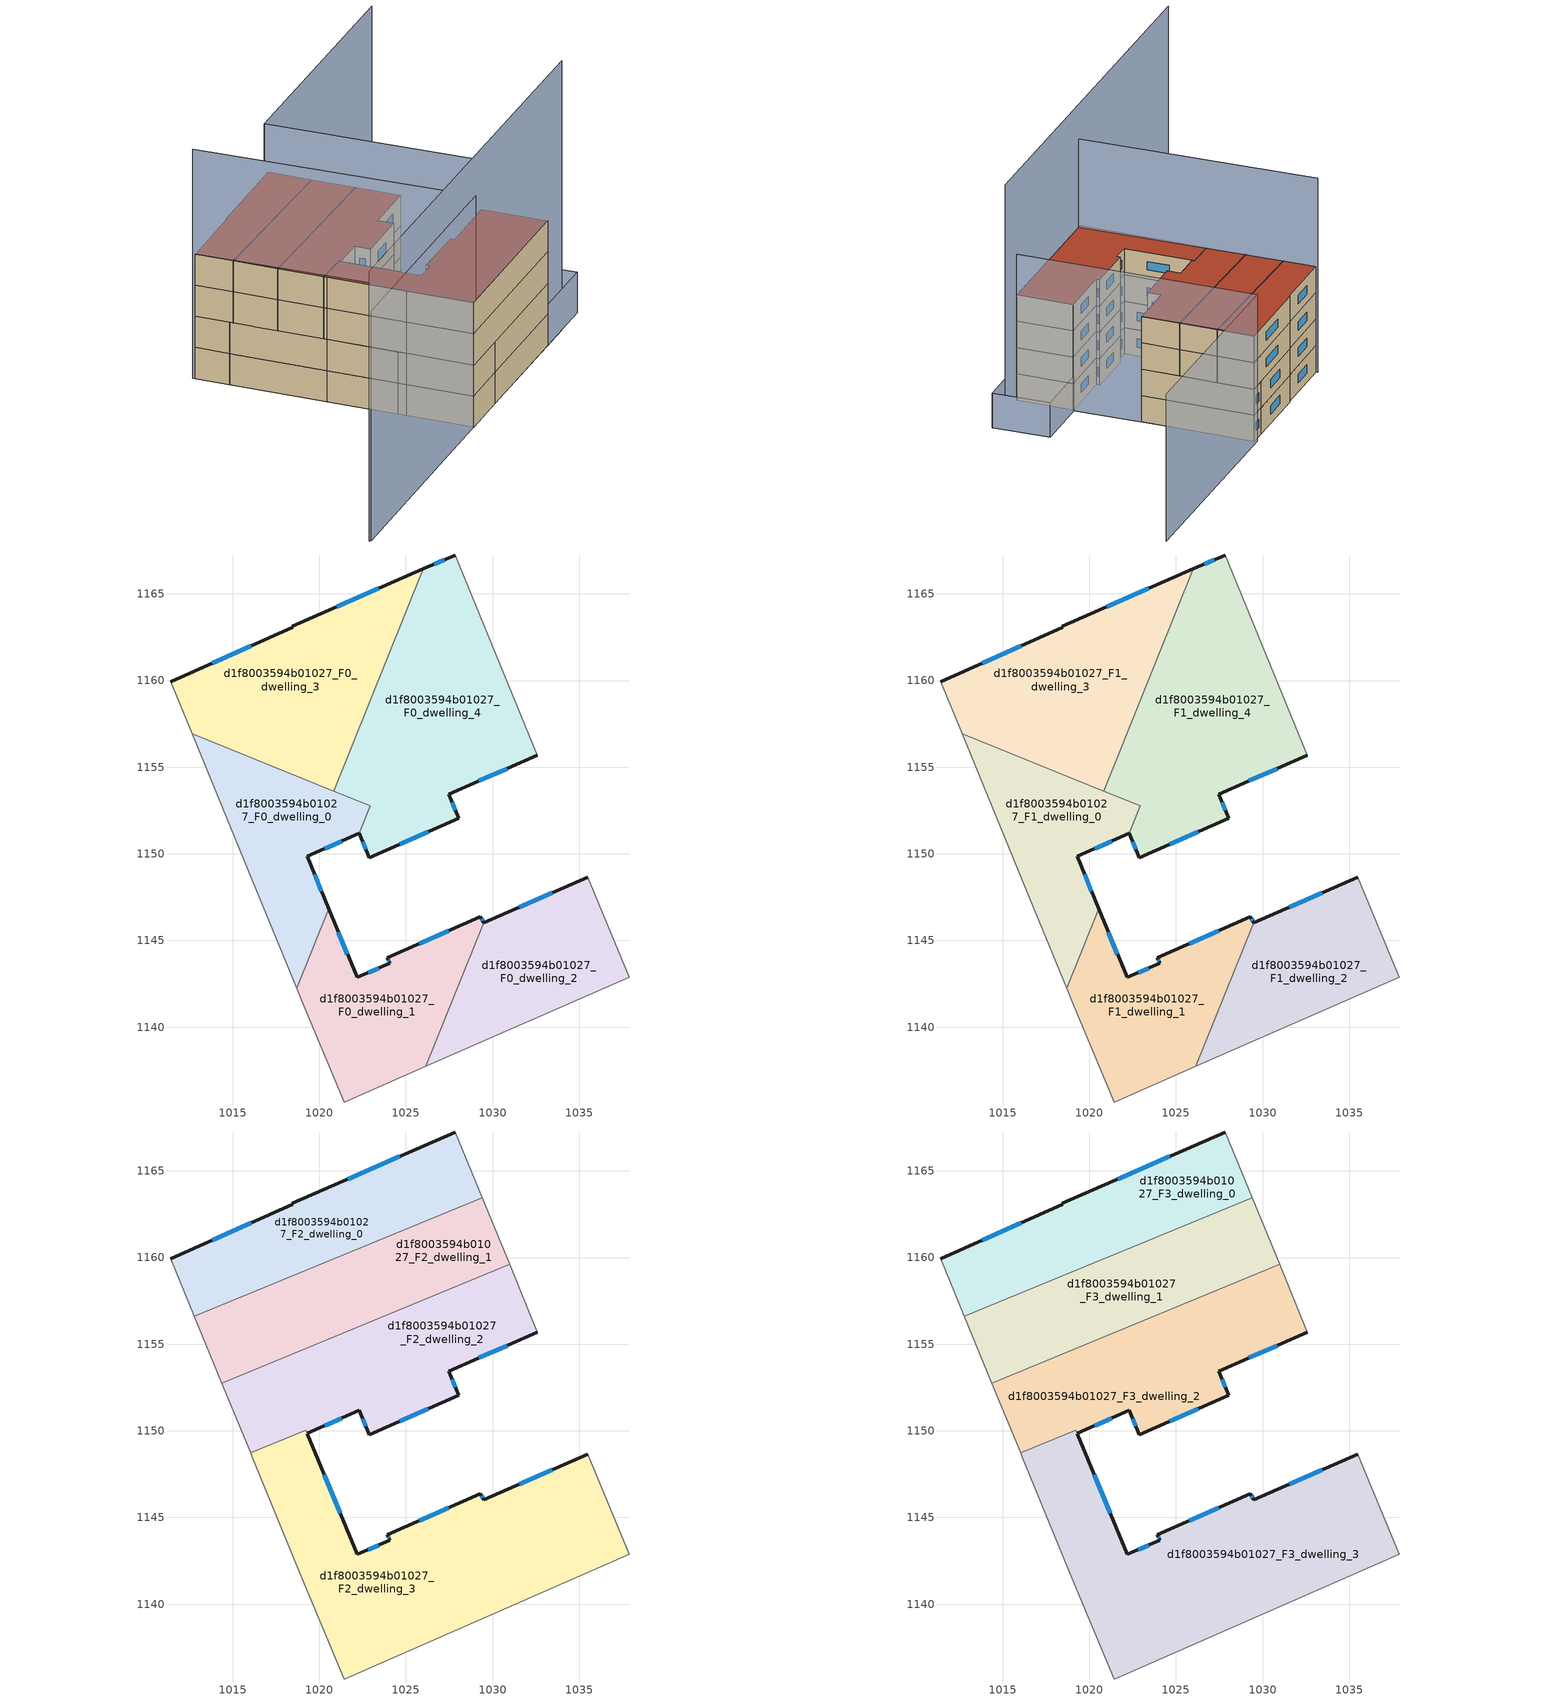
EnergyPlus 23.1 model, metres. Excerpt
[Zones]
d1f8003594b01027_F0_dwelling_0
 floor ground (EU_floor_Construction): 1022.95,1152.76 1022.31,1151.17 1019.3,1149.85 1020.55,1146.82 1018.7,1142.24 1016.15,1148.48 1012.67,1156.92 z0
 wall outside (EU_wall_Construction): 1020.55,1146.82 1019.3,1149.85 1022.31,1151.17 z0:3
 wall adiabatic (EU_wall_Construction): 1012.67,1156.92 1016.15,1148.48 1018.7,1142.24 z0:3
 wall to d1f8003594b01027_F0_dwelling_4 (EU_wall_Construction): 1022.31,1151.17 1022.95,1152.76 1020.83,1153.62 z0:3
 wall to d1f8003594b01027_F0_dwelling_1 (EU_wall_Construction): 1018.7,1142.24 1020.55,1146.82 z0:3
 wall to d1f8003594b01027_F0_dwelling_3 (EU_wall_Construction): 1020.83,1153.62 1012.67,1156.92 z0:3
 window (EU_Window_Construction): 1020.32,1150.3 1021.28,1150.72 / 1020.13,1147.85 1019.73,1148.82 z1.02:1.98
d1f8003594b01027_F0_dwelling_1
 floor ground (EU_floor_Construction): 1029.3,1146.38 1029.49,1146.01 1026.15,1137.74 1021.43,1135.68 1018.99,1141.51 1018.7,1142.24 1020.55,1146.82 1022.18,1142.87 1024.08,1143.67 1023.93,1144.01 z0
 wall outside (EU_wall_Construction): 1029.49,1146.01 1029.3,1146.38 1023.93,1144.01 1024.08,1143.67 1022.18,1142.87 1020.55,1146.82 z0:3
 wall adiabatic (EU_wall_Construction): 1018.7,1142.24 1018.99,1141.51 1021.43,1135.68 1026.15,1137.74 z0:3
 wall to d1f8003594b01027_F0_dwelling_2 (EU_wall_Construction): 1026.15,1137.74 1029.49,1146.01 z0:3
 window (EU_Window_Construction): 1021.63,1144.22 1021.11,1145.48 / 1023.43,1143.4 1022.83,1143.14 / 1023.98,1143.9 1024.03,1143.79 / 1027.47,1145.57 1025.76,1144.82 / 1029.42,1146.13 1029.36,1146.25 z1.02:1.98
d1f8003594b01027_F0_dwelling_2
 floor ground (EU_floor_Construction): 1035.49,1148.65 1037.89,1142.87 1026.15,1137.74 1029.49,1146.01 z0
 wall outside (EU_wall_Construction): 1035.49,1148.65 1029.49,1146.01 z0:3
 wall adiabatic (EU_wall_Construction): 1026.15,1137.74 1037.89,1142.87 1035.49,1148.65 z0:3
 window (EU_Window_Construction): 1033.45,1147.75 1031.53,1146.91 z1.02:1.98
d1f8003594b01027_F0_dwelling_3
 floor ground (EU_floor_Construction): 1026,1166.44 1020.83,1153.62 1012.67,1156.92 1011.43,1159.94 1018.48,1163.06 1018.45,1163.12 z0
 wall outside (EU_wall_Construction): 1026,1166.44 1018.45,1163.12 1018.48,1163.06 1011.43,1159.94 z0:3
 wall adiabatic (EU_wall_Construction): 1011.43,1159.94 1012.67,1156.92 z0:3
 wall to d1f8003594b01027_F0_dwelling_4 (EU_wall_Construction): 1020.82,1153.62 1026,1166.44 z0:3
 window (EU_Window_Construction): 1016.08,1162 1013.82,1161 / 1023.43,1165.31 1021.02,1164.25 z1.02:1.98
d1f8003594b01027_F0_dwelling_4
 floor ground (EU_floor_Construction): 1027.84,1167.24 1032.59,1155.68 1027.47,1153.44 1028.05,1152.04 1022.88,1149.77 1022.31,1151.17 1022.95,1152.76 1020.83,1153.62 1026,1166.44 z0
 wall outside (EU_wall_Construction): 1027.84,1167.24 1026,1166.44 / 1022.31,1151.17 1022.88,1149.77 1028.05,1152.04 1027.47,1153.44 1032.59,1155.68 z0:3
 wall adiabatic (EU_wall_Construction): 1032.59,1155.68 1027.84,1167.24 z0:3
 window (EU_Window_Construction): 1027.21,1166.97 1026.63,1166.71 / 1029.21,1154.2 1030.85,1154.92 / 1027.85,1152.52 1027.67,1152.97 / 1024.64,1150.54 1026.29,1151.27 / 1022.5,1150.7 1022.69,1150.25 z1.02:1.98
d1f8003594b01027_F1_dwelling_0
 floor to d1f8003594b01027_F0_dwelling_0 (EU_floor_Construction): 1022.95,1152.76 1022.31,1151.17 1019.3,1149.85 1020.55,1146.82 1018.7,1142.24 1016.15,1148.48 1012.67,1156.92 z3
 wall outside (EU_wall_Construction): 1020.55,1146.82 1019.3,1149.85 1022.31,1151.17 z3:6
 wall adiabatic (EU_wall_Construction): 1012.67,1156.92 1016.15,1148.48 1018.7,1142.24 z3:6
 wall to d1f8003594b01027_F1_dwelling_4 (EU_wall_Construction): 1022.31,1151.17 1022.95,1152.76 1020.83,1153.62 z3:6
 wall to d1f8003594b01027_F1_dwelling_1 (EU_wall_Construction): 1018.7,1142.24 1020.55,1146.82 z3:6
 wall to d1f8003594b01027_F1_dwelling_3 (EU_wall_Construction): 1020.83,1153.62 1012.67,1156.92 z3:6
 window (EU_Window_Construction): 1020.32,1150.3 1021.28,1150.72 / 1020.13,1147.85 1019.73,1148.82 z4.02:4.98
d1f8003594b01027_F1_dwelling_1
 floor to d1f8003594b01027_F0_dwelling_1 (EU_floor_Construction): 1029.3,1146.38 1029.49,1146.01 1026.15,1137.74 1021.43,1135.68 1018.99,1141.51 1018.7,1142.24 1020.55,1146.82 1022.18,1142.87 1024.08,1143.67 1023.93,1144.01 z3
 wall outside (EU_wall_Construction): 1029.49,1146.01 1029.3,1146.38 1023.93,1144.01 1024.08,1143.67 1022.18,1142.87 1020.55,1146.82 z3:6
 wall adiabatic (EU_wall_Construction): 1018.7,1142.24 1018.99,1141.51 1021.43,1135.68 1026.15,1137.74 z3:6
 wall to d1f8003594b01027_F1_dwelling_2 (EU_wall_Construction): 1026.15,1137.74 1029.49,1146.01 z3:6
 window (EU_Window_Construction): 1021.63,1144.22 1021.11,1145.48 / 1023.43,1143.4 1022.83,1143.14 / 1023.98,1143.9 1024.03,1143.79 / 1027.47,1145.57 1025.76,1144.82 / 1029.42,1146.13 1029.36,1146.25 z4.02:4.98
d1f8003594b01027_F1_dwelling_2
 floor to d1f8003594b01027_F0_dwelling_2 (EU_floor_Construction): 1035.49,1148.65 1037.89,1142.87 1026.15,1137.74 1029.49,1146.01 z3
 wall outside (EU_wall_Construction): 1035.49,1148.65 1029.49,1146.01 z3:6
 wall adiabatic (EU_wall_Construction): 1026.15,1137.74 1037.89,1142.87 1035.49,1148.65 z3:6
 window (EU_Window_Construction): 1033.45,1147.75 1031.53,1146.91 z4.02:4.98
d1f8003594b01027_F1_dwelling_3
 floor to d1f8003594b01027_F0_dwelling_3 (EU_floor_Construction): 1026,1166.44 1020.83,1153.62 1012.67,1156.92 1011.43,1159.94 1018.48,1163.06 1018.45,1163.12 z3
 wall outside (EU_wall_Construction): 1026,1166.44 1018.45,1163.12 1018.48,1163.06 1011.43,1159.94 z3:6
 wall adiabatic (EU_wall_Construction): 1011.43,1159.94 1012.67,1156.92 z3:6
 wall to d1f8003594b01027_F1_dwelling_4 (EU_wall_Construction): 1020.82,1153.62 1026,1166.44 z3:6
 window (EU_Window_Construction): 1016.08,1162 1013.82,1161 / 1023.43,1165.31 1021.02,1164.25 z4.02:4.98
d1f8003594b01027_F1_dwelling_4
 floor to d1f8003594b01027_F0_dwelling_4 (EU_floor_Construction): 1027.84,1167.24 1032.59,1155.68 1027.47,1153.44 1028.05,1152.04 1022.88,1149.77 1022.31,1151.17 1022.95,1152.76 1020.83,1153.62 1026,1166.44 z3
 wall outside (EU_wall_Construction): 1027.84,1167.24 1026,1166.44 / 1022.31,1151.17 1022.88,1149.77 1028.05,1152.04 1027.47,1153.44 1032.59,1155.68 z3:6
 wall adiabatic (EU_wall_Construction): 1032.59,1155.68 1027.84,1167.24 z3:6
 window (EU_Window_Construction): 1027.21,1166.97 1026.63,1166.71 / 1029.21,1154.2 1030.85,1154.92 / 1027.85,1152.52 1027.67,1152.97 / 1024.64,1150.54 1026.29,1151.27 / 1022.5,1150.7 1022.69,1150.25 z4.02:4.98
d1f8003594b01027_F2_dwelling_0
 floor to d1f8003594b01027_F1_dwelling_0 (EU_floor_Construction): 1013.1,1156.74 1012.79,1156.61 1012.67,1156.92 z6
 floor to d1f8003594b01027_F1_dwelling_3 (EU_floor_Construction): 1026,1166.44 1023.88,1161.18 1014,1157.11 1012.67,1156.92 1011.43,1159.94 1018.48,1163.06 1018.45,1163.12 z6; 1014,1157.11 1013.1,1156.74 1012.67,1156.92 z6
 floor to d1f8003594b01027_F1_dwelling_4 (EU_floor_Construction): 1027.84,1167.24 1029.39,1163.46 1023.88,1161.18 1026,1166.44 z6
 wall outside (EU_wall_Construction): 1027.84,1167.24 1018.45,1163.12 1018.48,1163.06 1011.43,1159.94 z6:9
 wall adiabatic (EU_wall_Construction): 1029.4,1163.46 1027.84,1167.24 / 1011.43,1159.94 1012.79,1156.61 z6:9
 wall to d1f8003594b01027_F2_dwelling_1 (EU_wall_Construction): 1012.79,1156.61 1029.4,1163.46 z6:9
 window (EU_Window_Construction): 1024.64,1165.84 1021.64,1164.53 / 1016.08,1162 1013.82,1161 z7.02:7.98
d1f8003594b01027_F2_dwelling_1
 floor to d1f8003594b01027_F1_dwelling_0 (EU_floor_Construction): 1018.49,1154.45 1014.38,1152.76 1012.79,1156.61 z6; 1018.63,1154.51 1018.49,1154.45 1012.79,1156.61 1013.1,1156.74 z6
 floor to d1f8003594b01027_F1_dwelling_3 (EU_floor_Construction): 1022.75,1158.4 1021.69,1155.77 1018.63,1154.51 1013.1,1156.74 1014,1157.11 z6; 1023.88,1161.18 1022.75,1158.4 1014,1157.11 z6
 floor to d1f8003594b01027_F1_dwelling_4 (EU_floor_Construction): 1029.39,1163.46 1030.98,1159.6 1021.69,1155.77 1023.88,1161.18 z6
 wall adiabatic (EU_wall_Construction): 1012.79,1156.61 1014.38,1152.76 / 1030.98,1159.6 1029.4,1163.46 z6:9
 wall to d1f8003594b01027_F2_dwelling_2 (EU_wall_Construction): 1014.38,1152.76 1030.98,1159.6 z6:9
d1f8003594b01027_F2_dwelling_2
 floor to d1f8003594b01027_F1_dwelling_0 (EU_floor_Construction): 1020.82,1153.62 1019.22,1150.04 1016.04,1148.73 1014.38,1152.76 1018.63,1154.51 z6; 1022.71,1152.86 1022.31,1151.17 1019.3,1149.85 1019.22,1150.04 1020.82,1153.62 z6; 1022.95,1152.76 1022.31,1151.17 1022.71,1152.86 z6
 floor to d1f8003594b01027_F1_dwelling_4 (EU_floor_Construction): 1030.98,1159.6 1032.59,1155.68 1027.47,1153.44 1028.05,1152.04 1022.88,1149.77 1022.31,1151.17 1022.95,1152.76 1022.72,1152.86 1023.61,1156.56 z6; 1023.61,1156.56 1022.72,1152.86 1020.83,1153.62 1021.69,1155.77 z6
 floor to d1f8003594b01027_F1_dwelling_3 (EU_floor_Construction): 1021.69,1155.77 1020.83,1153.62 1018.63,1154.51 z6
 wall outside (EU_wall_Construction): 1019.3,1149.85 1022.31,1151.17 1022.88,1149.77 1028.05,1152.04 1027.47,1153.44 1032.59,1155.68 z6:9
 wall adiabatic (EU_wall_Construction): 1014.38,1152.76 1016.04,1148.73 / 1032.59,1155.68 1030.98,1159.6 z6:9
 wall to d1f8003594b01027_F2_dwelling_3 (EU_wall_Construction): 1016.04,1148.73 1019.22,1150.04 1019.3,1149.85 z6:9
 window (EU_Window_Construction): 1020.32,1150.3 1021.28,1150.72 / 1029.21,1154.2 1030.85,1154.92 / 1027.85,1152.52 1027.67,1152.97 / 1024.64,1150.54 1026.29,1151.27 / 1022.5,1150.7 1022.69,1150.25 z7.02:7.98
d1f8003594b01027_F2_dwelling_3
 floor to d1f8003594b01027_F1_dwelling_0 (EU_floor_Construction): 1019.3,1149.84 1020.55,1146.82 1018.7,1142.24 1016.15,1148.48 1016.04,1148.73 1019.22,1150.04 z6
 floor to d1f8003594b01027_F1_dwelling_1 (EU_floor_Construction): 1029.3,1146.38 1029.49,1146.01 1026.15,1137.74 1021.43,1135.68 1018.99,1141.51 1018.7,1142.24 1020.55,1146.82 1022.18,1142.87 1024.08,1143.67 1023.93,1144.01 z6
 floor to d1f8003594b01027_F1_dwelling_2 (EU_floor_Construction): 1035.49,1148.65 1037.89,1142.87 1026.15,1137.74 1029.49,1146.01 z6
 wall outside (EU_wall_Construction): 1035.49,1148.65 1029.49,1146.01 1029.3,1146.38 1023.93,1144.01 1024.08,1143.67 1022.18,1142.87 1019.3,1149.84 z6:9
 wall adiabatic (EU_wall_Construction): 1016.04,1148.73 1016.15,1148.48 1018.99,1141.51 1021.43,1135.68 1037.89,1142.87 1035.49,1148.65 z6:9
 window (EU_Window_Construction): 1021.2,1145.24 1020.28,1147.47 / 1023.43,1143.4 1022.83,1143.14 / 1023.98,1143.9 1024.03,1143.79 / 1027.47,1145.57 1025.76,1144.82 / 1029.42,1146.13 1029.36,1146.25 / 1033.45,1147.75 1031.53,1146.91 z7.02:7.98
d1f8003594b01027_F3_dwelling_0
 floor to d1f8003594b01027_F2_dwelling_0 (EU_floor_Construction): 1027.84,1167.24 1029.4,1163.46 1012.79,1156.61 1011.43,1159.94 1018.48,1163.06 1018.45,1163.12 z9
 wall outside (EU_wall_Construction): 1027.84,1167.24 1018.45,1163.12 1018.48,1163.06 1011.43,1159.94 z9:12
 wall adiabatic (EU_wall_Construction): 1029.4,1163.46 1027.84,1167.24 / 1011.43,1159.94 1012.79,1156.61 z9:12
 wall to d1f8003594b01027_F3_dwelling_1 (EU_wall_Construction): 1012.79,1156.61 1029.4,1163.46 z9:12
 window (EU_Window_Construction): 1024.64,1165.84 1021.64,1164.53 / 1016.08,1162 1013.82,1161 z10.02:10.98
 roof outside (EU_roof_Construction): 1029.4,1163.46 1027.84,1167.24 1018.45,1163.12 1018.48,1163.06 1011.43,1159.94 1012.79,1156.61 z12
d1f8003594b01027_F3_dwelling_1
 floor to d1f8003594b01027_F2_dwelling_1 (EU_floor_Construction): 1029.4,1163.46 1030.98,1159.6 1014.38,1152.76 1012.79,1156.61 z9
 wall adiabatic (EU_wall_Construction): 1012.79,1156.61 1014.38,1152.76 / 1030.98,1159.6 1029.4,1163.46 z9:12
 wall to d1f8003594b01027_F3_dwelling_2 (EU_wall_Construction): 1014.38,1152.76 1030.98,1159.6 z9:12
 roof outside (EU_roof_Construction): 1030.98,1159.6 1029.4,1163.46 1012.79,1156.61 1014.38,1152.76 z12
d1f8003594b01027_F3_dwelling_2
 floor to d1f8003594b01027_F2_dwelling_2 (EU_floor_Construction): 1030.98,1159.6 1032.59,1155.68 1027.47,1153.44 1028.05,1152.04 1022.88,1149.77 1022.31,1151.17 1019.3,1149.85 1019.22,1150.04 1016.04,1148.73 1014.38,1152.76 z9
 wall outside (EU_wall_Construction): 1019.3,1149.85 1022.31,1151.17 1022.88,1149.77 1028.05,1152.04 1027.47,1153.44 1032.59,1155.68 z9:12
 wall adiabatic (EU_wall_Construction): 1014.38,1152.76 1016.04,1148.73 / 1032.59,1155.68 1030.98,1159.6 z9:12
 wall to d1f8003594b01027_F3_dwelling_3 (EU_wall_Construction): 1016.04,1148.73 1019.22,1150.04 1019.3,1149.85 z9:12
 window (EU_Window_Construction): 1020.32,1150.3 1021.28,1150.72 / 1029.21,1154.2 1030.85,1154.92 / 1027.85,1152.52 1027.67,1152.97 / 1024.64,1150.54 1026.29,1151.27 / 1022.5,1150.7 1022.69,1150.25 z10.02:10.98
 roof outside (EU_roof_Construction): 1028.05,1152.04 1027.47,1153.44 1032.59,1155.68 1030.98,1159.6 1014.38,1152.76 1016.04,1148.73 1019.22,1150.04 1019.3,1149.85 1022.31,1151.17 1022.88,1149.77 z12
d1f8003594b01027_F3_dwelling_3
 floor to d1f8003594b01027_F2_dwelling_3 (EU_floor_Construction): 1035.49,1148.65 1037.89,1142.87 1021.43,1135.68 1018.99,1141.51 1016.15,1148.48 1016.04,1148.73 1019.22,1150.04 1019.3,1149.84 1022.18,1142.87 1024.08,1143.67 1023.93,1144.01 1029.3,1146.38 1029.49,1146.01 z9
 wall outside (EU_wall_Construction): 1035.49,1148.65 1029.49,1146.01 1029.3,1146.38 1023.93,1144.01 1024.08,1143.67 1022.18,1142.87 1019.3,1149.84 z9:12
 wall adiabatic (EU_wall_Construction): 1016.04,1148.73 1016.15,1148.48 1018.99,1141.51 1021.43,1135.68 1037.89,1142.87 1035.49,1148.65 z9:12
 window (EU_Window_Construction): 1021.2,1145.24 1020.28,1147.47 / 1023.43,1143.4 1022.83,1143.14 / 1023.98,1143.9 1024.03,1143.79 / 1027.47,1145.57 1025.76,1144.82 / 1029.42,1146.13 1029.36,1146.25 / 1033.45,1147.75 1031.53,1146.91 z10.02:10.98
 roof outside (EU_roof_Construction): 1037.89,1142.87 1035.49,1148.65 1029.49,1146.01 1029.3,1146.38 1023.93,1144.01 1024.08,1143.67 1022.18,1142.87 1019.3,1149.84 1019.22,1150.04 1016.04,1148.73 1016.15,1148.48 1018.99,1141.51 1021.43,1135.68 z12
shading: 998.52,1125.81 1040.93,1144.2 z0:26; 1011.33,1160.15 1021.92,1135.89 / 1021.92,1135.89 998.69,1125.75 z0:22.1; 1044.38,1145.7 1037.89,1142.87 / 1037.89,1142.87 1035.33,1148.71 / 1035.33,1148.71 1041.82,1151.55 / 1041.82,1151.55 1044.38,1145.7 z0:3.9; 1038.06,1143 1027.53,1167.41 / 1027.53,1167.41 1051.23,1177.64 z0:16.7
[Building]
EU S2 Campaign: North Axis=0; Terrain=City; Solar Distribution=FullExterior
[Site:Location]
Vienna: Latitude=48; Longitude=16.5; Time Zone=1; Elevation=183
[SizingPeriod:WeatherFileDays]
AnnualSizingPeriod: Begin Month=1; Begin Day of Month=1; End Month=12; End Day of Month=31; Day of Week for Start Day=Monday; Use Weather File Daylight Saving Period=No; Use Weather File Rain and Snow Indicators=No
[MATERIAL]
EU_InternalMass_Material: Roughness=MediumRough; Thickness=0.1; Conductivity=1; Density=1800; Specific Heat=900; Thermal Absorptance=0.9; Solar Absorptance=0.7; Visible Absorptance=0.7
[MATERIAL:NOMASS] Roughness=MediumRough; Thermal Absorptance=0.9; Solar Absorptance=0.7; Visible Absorptance=0.7
Name | Thermal Resistance
EU_wall_NoMass | 0.942466
EU_roof_NoMass | 0.551687
EU_floor_NoMass | 0.66527
[WINDOWMATERIAL:SIMPLEGLAZINGSYSTEM]
EU_Window_SimpleGlazing: UFactor=2.03367; Solar Heat Gain Coefficient=0.65; Visible Transmittance=0.65
[CONSTRUCTION]
EU_wall_Construction: EU_wall_NoMass
EU_roof_Construction: EU_roof_NoMass
EU_floor_Construction: EU_floor_NoMass
EU_Window_Construction: EU_Window_SimpleGlazing
EU_InternalMass_Construction: EU_InternalMass_Material
[ZONE] Type=1; Multiplier=1; Ceiling Height=autocalculate; Floor Area=autocalculate; Part of Total Floor Area=Yes
Name | Volume
d1f8003594b01027_F0_dwelling_0; d1f8003594b01027_F1_dwelling_0 | 172.49
d1f8003594b01027_F2_dwelling_0 | 207.748
d1f8003594b01027_F3_dwelling_0 | 207.751
d1f8003594b01027_F0_dwelling_1 | 189.347
d1f8003594b01027_F1_dwelling_1 | 189.348
d1f8003594b01027_F2_dwelling_1 | 224.524
d1f8003594b01027_F3_dwelling_1 | 224.528
d1f8003594b01027_F0_dwelling_2 | 181.623
d1f8003594b01027_F1_dwelling_2 | 181.621
d1f8003594b01027_F2_dwelling_2 | 261.972
d1f8003594b01027_F3_dwelling_2 | 261.999
d1f8003594b01027_F0_dwelling_3 | 260.903
d1f8003594b01027_F1_dwelling_3 | 260.902
d1f8003594b01027_F2_dwelling_3 | 425.265
d1f8003594b01027_F3_dwelling_3 | 425.275
d1f8003594b01027_F0_dwelling_4; d1f8003594b01027_F1_dwelling_4 | 315.191
[INTERNALMASS] Construction=EU_InternalMass_Construction
Name | Zone or ZoneList | Surface Area
d1f8003594b01027_F0_dwelling_0_EU_InternalMass | d1f8003594b01027_F0_dwelling_0 | 57.4969
d1f8003594b01027_F0_dwelling_1_EU_InternalMass | d1f8003594b01027_F0_dwelling_1 | 63.1158
d1f8003594b01027_F0_dwelling_2_EU_InternalMass | d1f8003594b01027_F0_dwelling_2 | 60.5409
d1f8003594b01027_F0_dwelling_3_EU_InternalMass | d1f8003594b01027_F0_dwelling_3 | 86.9686
d1f8003594b01027_F0_dwelling_4_EU_InternalMass | d1f8003594b01027_F0_dwelling_4 | 105.065
d1f8003594b01027_F1_dwelling_0_EU_InternalMass | d1f8003594b01027_F1_dwelling_0 | 57.4969
d1f8003594b01027_F1_dwelling_1_EU_InternalMass | d1f8003594b01027_F1_dwelling_1 | 63.1158
d1f8003594b01027_F1_dwelling_2_EU_InternalMass | d1f8003594b01027_F1_dwelling_2 | 60.5409
d1f8003594b01027_F1_dwelling_3_EU_InternalMass | d1f8003594b01027_F1_dwelling_3 | 86.9686
d1f8003594b01027_F1_dwelling_4_EU_InternalMass | d1f8003594b01027_F1_dwelling_4 | 105.065
d1f8003594b01027_F2_dwelling_0_EU_InternalMass | d1f8003594b01027_F2_dwelling_0 | 69.2501
d1f8003594b01027_F2_dwelling_1_EU_InternalMass | d1f8003594b01027_F2_dwelling_1 | 74.8428
d1f8003594b01027_F2_dwelling_2_EU_InternalMass | d1f8003594b01027_F2_dwelling_2 | 87.3343
d1f8003594b01027_F2_dwelling_3_EU_InternalMass | d1f8003594b01027_F2_dwelling_3 | 141.758
d1f8003594b01027_F3_dwelling_0_EU_InternalMass | d1f8003594b01027_F3_dwelling_0 | 69.2501
d1f8003594b01027_F3_dwelling_1_EU_InternalMass | d1f8003594b01027_F3_dwelling_1 | 74.8428
d1f8003594b01027_F3_dwelling_2_EU_InternalMass | d1f8003594b01027_F3_dwelling_2 | 87.3343
d1f8003594b01027_F3_dwelling_3_EU_InternalMass | d1f8003594b01027_F3_dwelling_3 | 141.758
[OTHEREQUIPMENT] Fuel Type=Electricity; Design Level Calculation Method=Watts/Area; Power per Zone Floor Area=1; Fraction Latent=0; Fraction Radiant=0; Fraction Lost=0; Carbon Dioxide Generation Rate=0; EndUse Subcategory=EU_Step8_InternalGains
Name | Zone or ZoneList or Space or SpaceList | Schedule
EU_Step8_InternalGain_d1f8003594b01027_F0_dwelling_0_f000 | d1f8003594b01027_F0_dwelling_0 | EU_Step8_GainSchedule_d1f8003594b01027_F0_dwelling_0_f000
EU_Step8_InternalGain_d1f8003594b01027_F0_dwelling_1_f000 | d1f8003594b01027_F0_dwelling_1 | EU_Step8_GainSchedule_d1f8003594b01027_F0_dwelling_1_f000
EU_Step8_InternalGain_d1f8003594b01027_F0_dwelling_2_f000 | d1f8003594b01027_F0_dwelling_2 | EU_Step8_GainSchedule_d1f8003594b01027_F0_dwelling_2_f000
EU_Step8_InternalGain_d1f8003594b01027_F0_dwelling_3_f000 | d1f8003594b01027_F0_dwelling_3 | EU_Step8_GainSchedule_d1f8003594b01027_F0_dwelling_3_f000
EU_Step8_InternalGain_d1f8003594b01027_F0_dwelling_4_f000 | d1f8003594b01027_F0_dwelling_4 | EU_Step8_GainSchedule_d1f8003594b01027_F0_dwelling_4_f000
EU_Step8_InternalGain_d1f8003594b01027_F1_dwelling_0_f000 | d1f8003594b01027_F1_dwelling_0 | EU_Step8_GainSchedule_d1f8003594b01027_F1_dwelling_0_f000
EU_Step8_InternalGain_d1f8003594b01027_F1_dwelling_1_f000 | d1f8003594b01027_F1_dwelling_1 | EU_Step8_GainSchedule_d1f8003594b01027_F1_dwelling_1_f000
EU_Step8_InternalGain_d1f8003594b01027_F1_dwelling_2_f000 | d1f8003594b01027_F1_dwelling_2 | EU_Step8_GainSchedule_d1f8003594b01027_F1_dwelling_2_f000
EU_Step8_InternalGain_d1f8003594b01027_F1_dwelling_3_f000 | d1f8003594b01027_F1_dwelling_3 | EU_Step8_GainSchedule_d1f8003594b01027_F1_dwelling_3_f000
EU_Step8_InternalGain_d1f8003594b01027_F1_dwelling_4_f000 | d1f8003594b01027_F1_dwelling_4 | EU_Step8_GainSchedule_d1f8003594b01027_F1_dwelling_4_f000
EU_Step8_InternalGain_d1f8003594b01027_F2_dwelling_0_f000 | d1f8003594b01027_F2_dwelling_0 | EU_Step8_GainSchedule_d1f8003594b01027_F2_dwelling_0_f000
EU_Step8_InternalGain_d1f8003594b01027_F2_dwelling_1_f000 | d1f8003594b01027_F2_dwelling_1 | EU_Step8_GainSchedule_d1f8003594b01027_F2_dwelling_1_f000
EU_Step8_InternalGain_d1f8003594b01027_F2_dwelling_2_f000 | d1f8003594b01027_F2_dwelling_2 | EU_Step8_GainSchedule_d1f8003594b01027_F2_dwelling_2_f000
EU_Step8_InternalGain_d1f8003594b01027_F2_dwelling_3_f000 | d1f8003594b01027_F2_dwelling_3 | EU_Step8_GainSchedule_d1f8003594b01027_F2_dwelling_3_f000
EU_Step8_InternalGain_d1f8003594b01027_F3_dwelling_0_f000 | d1f8003594b01027_F3_dwelling_0 | EU_Step8_GainSchedule_d1f8003594b01027_F3_dwelling_0_f000
EU_Step8_InternalGain_d1f8003594b01027_F3_dwelling_1_f000 | d1f8003594b01027_F3_dwelling_1 | EU_Step8_GainSchedule_d1f8003594b01027_F3_dwelling_1_f000
EU_Step8_InternalGain_d1f8003594b01027_F3_dwelling_2_f000 | d1f8003594b01027_F3_dwelling_2 | EU_Step8_GainSchedule_d1f8003594b01027_F3_dwelling_2_f000
EU_Step8_InternalGain_d1f8003594b01027_F3_dwelling_3_f000 | d1f8003594b01027_F3_dwelling_3 | EU_Step8_GainSchedule_d1f8003594b01027_F3_dwelling_3_f000
[ZONEVENTILATION:DESIGNFLOWRATE] Schedule=EU_AlwaysOn; Design Flow Rate Calculation Method=AirChanges/Hour; Air Changes per Hour=0.530523; Ventilation Type=Natural; Fan Pressure Rise=0; Fan Total Efficiency=1; Constant Term Coefficient=1; Temperature Term Coefficient=0; Velocity Term Coefficient=0; Velocity Squared Term Coefficient=0; Minimum Indoor Temperature=-100; Maximum Indoor Temperature=100; Delta Temperature=-100; Minimum Outdoor Temperature=-100; Maximum Outdoor Temperature=100; Maximum Wind Speed=40
Name | Zone or ZoneList or Space or SpaceList
EU_ConstantAir_d1f8003594b01027_F0_dwelling_0 | d1f8003594b01027_F0_dwelling_0
EU_ConstantAir_d1f8003594b01027_F0_dwelling_1 | d1f8003594b01027_F0_dwelling_1
EU_ConstantAir_d1f8003594b01027_F0_dwelling_2 | d1f8003594b01027_F0_dwelling_2
EU_ConstantAir_d1f8003594b01027_F0_dwelling_3 | d1f8003594b01027_F0_dwelling_3
EU_ConstantAir_d1f8003594b01027_F0_dwelling_4 | d1f8003594b01027_F0_dwelling_4
EU_ConstantAir_d1f8003594b01027_F1_dwelling_0 | d1f8003594b01027_F1_dwelling_0
EU_ConstantAir_d1f8003594b01027_F1_dwelling_1 | d1f8003594b01027_F1_dwelling_1
EU_ConstantAir_d1f8003594b01027_F1_dwelling_2 | d1f8003594b01027_F1_dwelling_2
EU_ConstantAir_d1f8003594b01027_F1_dwelling_3 | d1f8003594b01027_F1_dwelling_3
EU_ConstantAir_d1f8003594b01027_F1_dwelling_4 | d1f8003594b01027_F1_dwelling_4
EU_ConstantAir_d1f8003594b01027_F2_dwelling_0 | d1f8003594b01027_F2_dwelling_0
EU_ConstantAir_d1f8003594b01027_F2_dwelling_1 | d1f8003594b01027_F2_dwelling_1
EU_ConstantAir_d1f8003594b01027_F2_dwelling_2 | d1f8003594b01027_F2_dwelling_2
EU_ConstantAir_d1f8003594b01027_F2_dwelling_3 | d1f8003594b01027_F2_dwelling_3
EU_ConstantAir_d1f8003594b01027_F3_dwelling_0 | d1f8003594b01027_F3_dwelling_0
EU_ConstantAir_d1f8003594b01027_F3_dwelling_1 | d1f8003594b01027_F3_dwelling_1
EU_ConstantAir_d1f8003594b01027_F3_dwelling_2 | d1f8003594b01027_F3_dwelling_2
EU_ConstantAir_d1f8003594b01027_F3_dwelling_3 | d1f8003594b01027_F3_dwelling_3
[HVACTEMPLATE:THERMOSTAT] Constant Heating Setpoint=20; Constant Cooling Setpoint=50
EU_HeatOnly_d1f8003594b01027_F0_dwelling_0; EU_HeatOnly_d1f8003594b01027_F0_dwelling_1; EU_HeatOnly_d1f8003594b01027_F0_dwelling_2; EU_HeatOnly_d1f8003594b01027_F0_dwelling_3; EU_HeatOnly_d1f8003594b01027_F0_dwelling_4; EU_HeatOnly_d1f8003594b01027_F1_dwelling_0; EU_HeatOnly_d1f8003594b01027_F1_dwelling_1; EU_HeatOnly_d1f8003594b01027_F1_dwelling_2; EU_HeatOnly_d1f8003594b01027_F1_dwelling_3; EU_HeatOnly_d1f8003594b01027_F1_dwelling_4; EU_HeatOnly_d1f8003594b01027_F2_dwelling_0; EU_HeatOnly_d1f8003594b01027_F2_dwelling_1; EU_HeatOnly_d1f8003594b01027_F2_dwelling_2; EU_HeatOnly_d1f8003594b01027_F2_dwelling_3; EU_HeatOnly_d1f8003594b01027_F3_dwelling_0; EU_HeatOnly_d1f8003594b01027_F3_dwelling_1; EU_HeatOnly_d1f8003594b01027_F3_dwelling_2; EU_HeatOnly_d1f8003594b01027_F3_dwelling_3
[HVACTEMPLATE:ZONE:IDEALLOADSAIRSYSTEM] System Availability Schedule=EU_AlwaysOn; Maximum Heating Supply Air Temperature=50; Minimum Cooling Supply Air Temperature=13; Maximum Heating Supply Air Humidity Ratio=0.0156; Minimum Cooling Supply Air Humidity Ratio=0.0077; Heating Limit=NoLimit; Cooling Limit=NoLimit; Heating Availability Schedule=EU_AlwaysOn; Cooling Availability Schedule=EU_CoolingOff; Dehumidification Control Type=ConstantSensibleHeatRatio; Cooling Sensible Heat Ratio=0.7; Dehumidification Setpoint=60; Humidification Control Type=None; Humidification Setpoint=30; Outdoor Air Method=None; Outdoor Air Flow Rate per Person=0.00944; Outdoor Air Flow Rate per Zone Floor Area=0; Outdoor Air Flow Rate per Zone=0; Demand Controlled Ventilation Type=None; Outdoor Air Economizer Type=NoEconomizer; Heat Recovery Type=None; Sensible Heat Recovery Effectiveness=0.7; Latent Heat Recovery Effectiveness=0.65
Name | Template Thermostat
d1f8003594b01027_F0_dwelling_0 | EU_HeatOnly_d1f8003594b01027_F0_dwelling_0
d1f8003594b01027_F0_dwelling_1 | EU_HeatOnly_d1f8003594b01027_F0_dwelling_1
d1f8003594b01027_F0_dwelling_2 | EU_HeatOnly_d1f8003594b01027_F0_dwelling_2
d1f8003594b01027_F0_dwelling_3 | EU_HeatOnly_d1f8003594b01027_F0_dwelling_3
d1f8003594b01027_F0_dwelling_4 | EU_HeatOnly_d1f8003594b01027_F0_dwelling_4
d1f8003594b01027_F1_dwelling_0 | EU_HeatOnly_d1f8003594b01027_F1_dwelling_0
d1f8003594b01027_F1_dwelling_1 | EU_HeatOnly_d1f8003594b01027_F1_dwelling_1
d1f8003594b01027_F1_dwelling_2 | EU_HeatOnly_d1f8003594b01027_F1_dwelling_2
d1f8003594b01027_F1_dwelling_3 | EU_HeatOnly_d1f8003594b01027_F1_dwelling_3
d1f8003594b01027_F1_dwelling_4 | EU_HeatOnly_d1f8003594b01027_F1_dwelling_4
d1f8003594b01027_F2_dwelling_0 | EU_HeatOnly_d1f8003594b01027_F2_dwelling_0
d1f8003594b01027_F2_dwelling_1 | EU_HeatOnly_d1f8003594b01027_F2_dwelling_1
d1f8003594b01027_F2_dwelling_2 | EU_HeatOnly_d1f8003594b01027_F2_dwelling_2
d1f8003594b01027_F2_dwelling_3 | EU_HeatOnly_d1f8003594b01027_F2_dwelling_3
d1f8003594b01027_F3_dwelling_0 | EU_HeatOnly_d1f8003594b01027_F3_dwelling_0
d1f8003594b01027_F3_dwelling_1 | EU_HeatOnly_d1f8003594b01027_F3_dwelling_1
d1f8003594b01027_F3_dwelling_2 | EU_HeatOnly_d1f8003594b01027_F3_dwelling_2
d1f8003594b01027_F3_dwelling_3 | EU_HeatOnly_d1f8003594b01027_F3_dwelling_3
[SIZING:ZONE] Zone Cooling Design Supply Air Temperature Input Method=SupplyAirTemperature; Zone Cooling Design Supply Air Temperature=13; Zone Heating Design Supply Air Temperature Input Method=SupplyAirTemperature; Zone Heating Design Supply Air Temperature=50; Zone Cooling Design Supply Air Humidity Ratio=0.008; Zone Heating Design Supply Air Humidity Ratio=0.008; Cooling Design Air Flow Method=DesignDay; Cooling Design Air Flow Rate=0; Cooling Minimum Air Flow per Zone Floor Area=0.000762; Cooling Minimum Air Flow=0; Cooling Minimum Air Flow Fraction=0.2; Heating Design Air Flow Method=DesignDay; Heating Design Air Flow Rate=0; Heating Maximum Air Flow per Zone Floor Area=0.002032; Heating Maximum Air Flow=0.141576; Heating Maximum Air Flow Fraction=0.3; Account for Dedicated Outdoor Air System=No; Dedicated Outdoor Air System Control Strategy=NeutralSupplyAir; Dedicated Outdoor Air Low Setpoint Temperature for Design=autosize; Dedicated Outdoor Air High Setpoint Temperature for Design=autosize; Zone Load Sizing Method=Sensible Load Only No Latent Load; Zone Latent Cooling Design Supply Air Humidity Ratio Input Method=HumidityRatioDifference; Zone Cooling Design Supply Air Humidity Ratio Difference=0.005; Zone Latent Heating Design Supply Air Humidity Ratio Input Method=HumidityRatioDifference; Zone Humidification Design Supply Air Humidity Ratio Difference=0.005
d1f8003594b01027_F0_dwelling_0; d1f8003594b01027_F0_dwelling_1; d1f8003594b01027_F0_dwelling_2; d1f8003594b01027_F0_dwelling_3; d1f8003594b01027_F0_dwelling_4; d1f8003594b01027_F1_dwelling_0; d1f8003594b01027_F1_dwelling_1; d1f8003594b01027_F1_dwelling_2; d1f8003594b01027_F1_dwelling_3; d1f8003594b01027_F1_dwelling_4; d1f8003594b01027_F2_dwelling_0; d1f8003594b01027_F2_dwelling_1; d1f8003594b01027_F2_dwelling_2; d1f8003594b01027_F2_dwelling_3; d1f8003594b01027_F3_dwelling_0; d1f8003594b01027_F3_dwelling_1; d1f8003594b01027_F3_dwelling_2; d1f8003594b01027_F3_dwelling_3
[SCHEDULE:CONSTANT]
Name | Hourly Value
EU_AlwaysOn | 1
EU_CoolingOff | 0
[SCHEDULE:FILE] Column Number=1; Rows to Skip at Top=0; Number of Hours of Data=8760; Column Separator=Comma; Interpolate to Timestep=No; Minutes per Item=60; Adjust Schedule for Daylight Savings=Yes
Name | File
EU_Step8_GainSchedule_d1f8003594b01027_F0_dwelling_0_f000 | ../../schedules/d1f8003594b01027/d1f8003594b01027_F0_dwelling_0_f000_gain.csv
EU_Step8_GainSchedule_d1f8003594b01027_F0_dwelling_1_f000 | ../../schedules/d1f8003594b01027/d1f8003594b01027_F0_dwelling_1_f000_gain.csv
EU_Step8_GainSchedule_d1f8003594b01027_F0_dwelling_2_f000 | ../../schedules/d1f8003594b01027/d1f8003594b01027_F0_dwelling_2_f000_gain.csv
EU_Step8_GainSchedule_d1f8003594b01027_F0_dwelling_3_f000 | ../../schedules/d1f8003594b01027/d1f8003594b01027_F0_dwelling_3_f000_gain.csv
EU_Step8_GainSchedule_d1f8003594b01027_F0_dwelling_4_f000 | ../../schedules/d1f8003594b01027/d1f8003594b01027_F0_dwelling_4_f000_gain.csv
EU_Step8_GainSchedule_d1f8003594b01027_F1_dwelling_0_f000 | ../../schedules/d1f8003594b01027/d1f8003594b01027_F1_dwelling_0_f000_gain.csv
EU_Step8_GainSchedule_d1f8003594b01027_F1_dwelling_1_f000 | ../../schedules/d1f8003594b01027/d1f8003594b01027_F1_dwelling_1_f000_gain.csv
EU_Step8_GainSchedule_d1f8003594b01027_F1_dwelling_2_f000 | ../../schedules/d1f8003594b01027/d1f8003594b01027_F1_dwelling_2_f000_gain.csv
EU_Step8_GainSchedule_d1f8003594b01027_F1_dwelling_3_f000 | ../../schedules/d1f8003594b01027/d1f8003594b01027_F1_dwelling_3_f000_gain.csv
EU_Step8_GainSchedule_d1f8003594b01027_F1_dwelling_4_f000 | ../../schedules/d1f8003594b01027/d1f8003594b01027_F1_dwelling_4_f000_gain.csv
EU_Step8_GainSchedule_d1f8003594b01027_F2_dwelling_0_f000 | ../../schedules/d1f8003594b01027/d1f8003594b01027_F2_dwelling_0_f000_gain.csv
EU_Step8_GainSchedule_d1f8003594b01027_F2_dwelling_1_f000 | ../../schedules/d1f8003594b01027/d1f8003594b01027_F2_dwelling_1_f000_gain.csv
EU_Step8_GainSchedule_d1f8003594b01027_F2_dwelling_2_f000 | ../../schedules/d1f8003594b01027/d1f8003594b01027_F2_dwelling_2_f000_gain.csv
EU_Step8_GainSchedule_d1f8003594b01027_F2_dwelling_3_f000 | ../../schedules/d1f8003594b01027/d1f8003594b01027_F2_dwelling_3_f000_gain.csv
EU_Step8_GainSchedule_d1f8003594b01027_F3_dwelling_0_f000 | ../../schedules/d1f8003594b01027/d1f8003594b01027_F3_dwelling_0_f000_gain.csv
EU_Step8_GainSchedule_d1f8003594b01027_F3_dwelling_1_f000 | ../../schedules/d1f8003594b01027/d1f8003594b01027_F3_dwelling_1_f000_gain.csv
EU_Step8_GainSchedule_d1f8003594b01027_F3_dwelling_2_f000 | ../../schedules/d1f8003594b01027/d1f8003594b01027_F3_dwelling_2_f000_gain.csv
EU_Step8_GainSchedule_d1f8003594b01027_F3_dwelling_3_f000 | ../../schedules/d1f8003594b01027/d1f8003594b01027_F3_dwelling_3_f000_gain.csv
